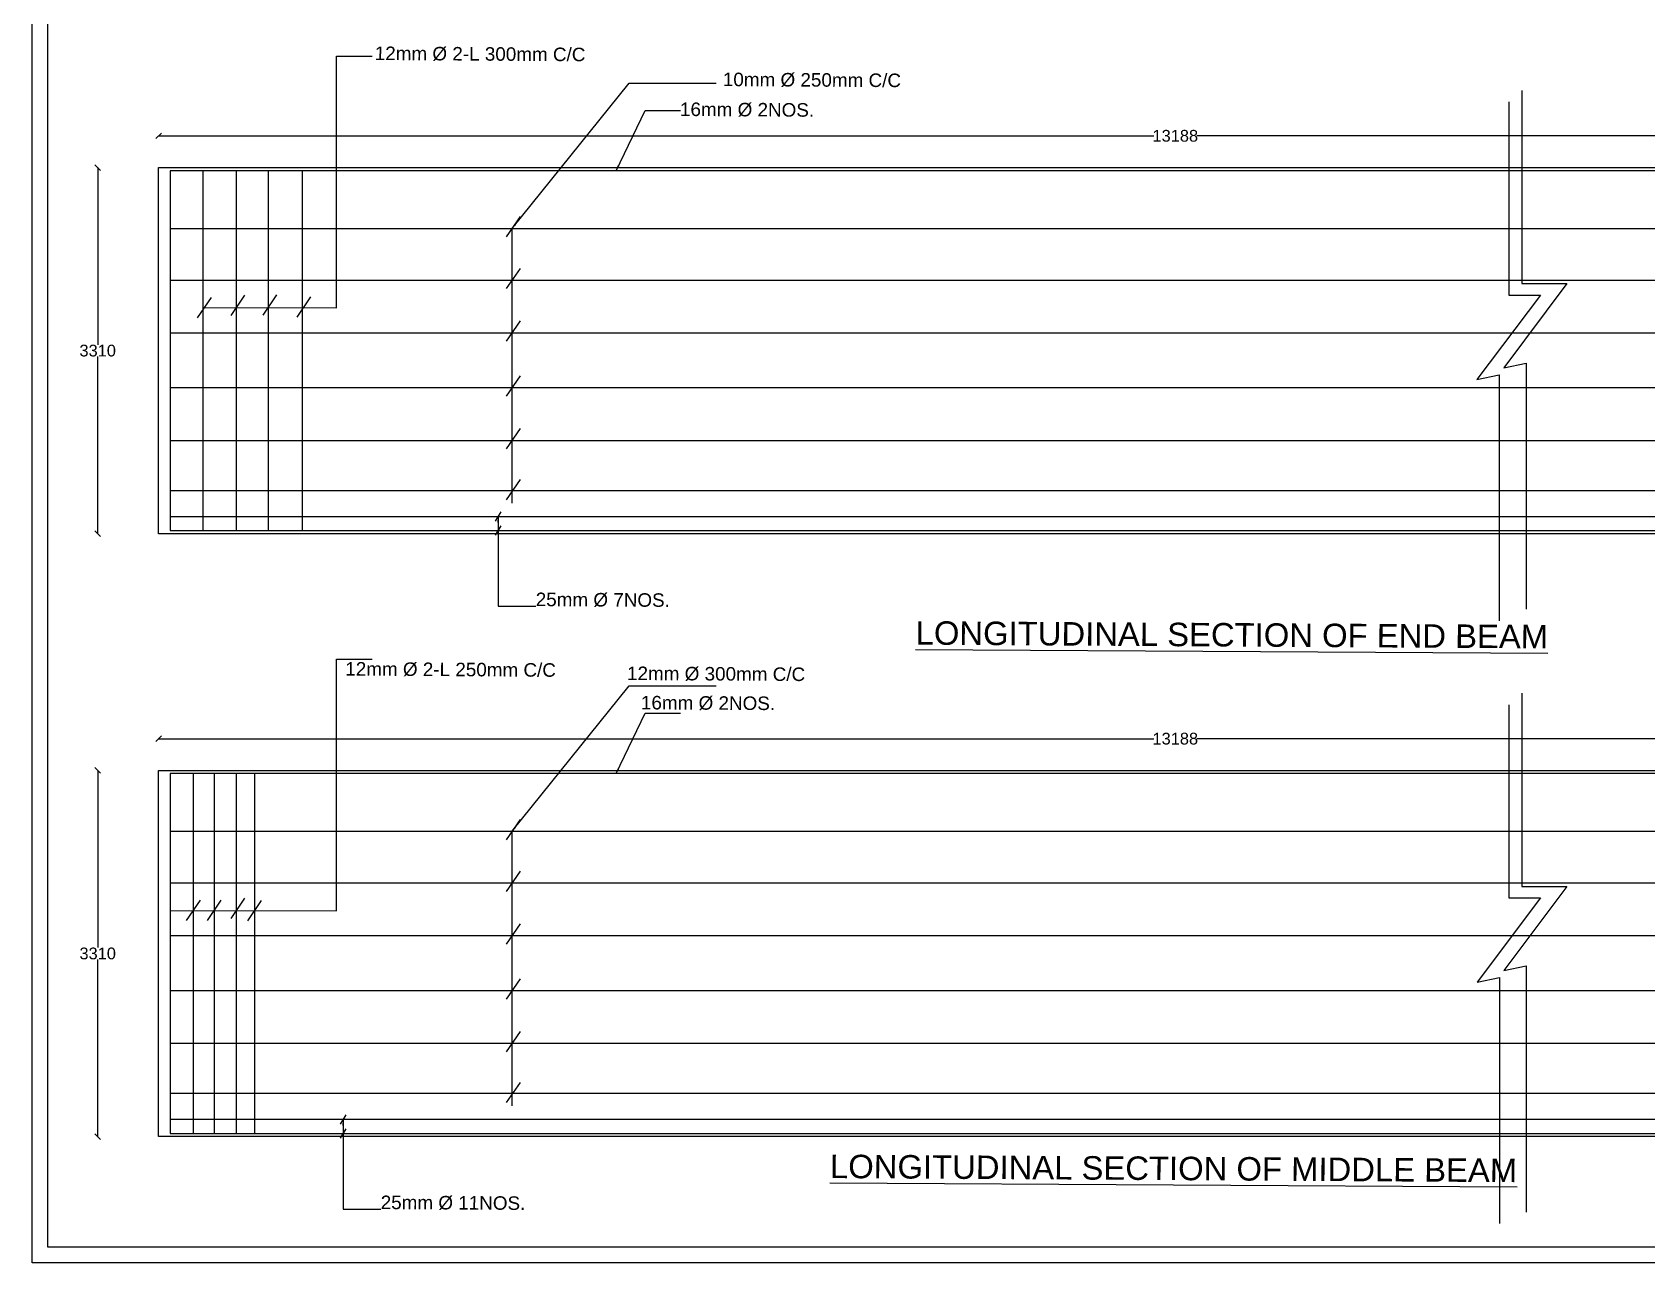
# Model space of a CAD drawing. Header units: millimetres. Extents: x 5124 to 6568637, y 2311 to 91879094.
# Drawn here: x 3476387 to 3503886, y 45931337 to 45952296 of the extents above; entities that cross this region are included whole.
import ezdxf

# ---------------------------------------------------------------- set-up
doc = ezdxf.new("R2010")
doc.units = ezdxf.units.MM
doc.header["$MEASUREMENT"] = 0
doc.layers.add('DIMENSION', color=7, linetype='Continuous')
doc.layers.add('DRAWING', color=7, linetype='Continuous')
doc.styles.get("Standard").update_dxf_attribs({"font": 'arial.ttf', "height": 200})
doc.dimstyles.get("Standard").update_dxf_attribs({"dimtxt": 200, "dimasz": 110, "dimexe": 0.18, "dimexo": 0.0625, "dimgap": 0.09, "dimtad": 0, "dimtih": 1, "dimtoh": 1, "dimdec": 0, "dimzin": 0, "dimdsep": 46, "dimtxsty": 'Standard', "dimblk": 'OBLIQUE', "dimcen": 0.09, "dimse1": 1, "dimse2": 1, "dimadec": 0, "dimazin": 0, "dimtfac": 1, "dimtdec": 0, "dimtofl": 0, "dimtmove": 0, "dimatfit": 3, "dimfxl": 1, "dimtolj": 1, "dimtzin": 0, "dimarcsym": 0})

# ---------------------------------------------------------------- blocks, each defined once
blk = doc.blocks.new('_Oblique')
at = {"color": 0, "linetype": 'ByBlock', "lineweight": -2}
blk.add_line((-0.5, -0.5), (0.5, 0.5), dxfattribs=at)
blk = doc.blocks.new('*D68')
at = {"layer": 'Defpoints', "color": 0}
for p in [(3513172, 45950532), (3478539, 45949992), (3513172, 45949992)]:
    blk.add_point(p, dxfattribs=at)
at = {"layer": 'DIMENSION', "color": 0, "lineweight": -2}
for p, q in [((3478539, 45950532), (3495489, 45950532)), ((3513172, 45950532), (3496223, 45950532))]:
    blk.add_line(p, q, dxfattribs=at)
at = {"layer": 'DIMENSION', "color": 0, "lineweight": -2, "xscale": 95, "yscale": 95, "zscale": 95, "rotation": 180}
blk.add_blockref('_Oblique', (3478539, 45950532), dxfattribs=at)
at = {"layer": 'DIMENSION', "color": 0, "lineweight": -2, "xscale": 95, "yscale": 95, "zscale": 95}
blk.add_blockref('_Oblique', (3513172, 45950532), dxfattribs=at)
at = {"layer": 'DIMENSION', "color": 0, "insert": (3495856, 45950532), "char_height": 200, "attachment_point": 5}
blk.add_mtext('\\A1;13188', dxfattribs=at)
blk = doc.blocks.new('*D70')
at = {"layer": 'Defpoints', "color": 0}
for p in [(3478539, 45949992), (3477501, 45943754), (3478539, 45943754)]:
    blk.add_point(p, dxfattribs=at)
at = {"layer": 'DIMENSION', "color": 0, "lineweight": -2}
for p, q in [((3477501, 45949992), (3477501, 45946975)), ((3477501, 45943754), (3477501, 45946771))]:
    blk.add_line(p, q, dxfattribs=at)
at = {"layer": 'DIMENSION', "color": 0, "lineweight": -2, "xscale": 95, "yscale": 95, "zscale": 95}
for p, rotation in [((3477501, 45949992), 90), ((3477501, 45943754), 270)]:
    blk.add_blockref('_Oblique', p, dxfattribs=dict(at, rotation=rotation))
at = {"layer": 'DIMENSION', "color": 0, "insert": (3477501, 45946873), "char_height": 200, "attachment_point": 5}
blk.add_mtext('\\A1;3310', dxfattribs=at)
blk = doc.blocks.new('*D72')
at = {"layer": 'Defpoints', "color": 0}
for p in [(3513172, 45940263), (3478539, 45939723), (3513172, 45939723)]:
    blk.add_point(p, dxfattribs=at)
at = {"layer": 'DIMENSION', "color": 0, "lineweight": -2}
for p, q in [((3478539, 45940263), (3495489, 45940263)), ((3513172, 45940263), (3496223, 45940263))]:
    blk.add_line(p, q, dxfattribs=at)
at = {"layer": 'DIMENSION', "color": 0, "lineweight": -2, "xscale": 95, "yscale": 95, "zscale": 95, "rotation": 180}
blk.add_blockref('_Oblique', (3478539, 45940263), dxfattribs=at)
at = {"layer": 'DIMENSION', "color": 0, "lineweight": -2, "xscale": 95, "yscale": 95, "zscale": 95}
blk.add_blockref('_Oblique', (3513172, 45940263), dxfattribs=at)
at = {"layer": 'DIMENSION', "color": 0, "insert": (3495856, 45940263), "char_height": 200, "attachment_point": 5}
blk.add_mtext('\\A1;13188', dxfattribs=at)
blk = doc.blocks.new('*D73')
at = {"layer": 'Defpoints', "color": 0}
for p in [(3478539, 45939723), (3477501, 45933485), (3478539, 45933485)]:
    blk.add_point(p, dxfattribs=at)
at = {"layer": 'DIMENSION', "color": 0, "lineweight": -2}
for p, q in [((3477501, 45939723), (3477501, 45936706)), ((3477501, 45933485), (3477501, 45936502))]:
    blk.add_line(p, q, dxfattribs=at)
at = {"layer": 'DIMENSION', "color": 0, "lineweight": -2, "xscale": 95, "yscale": 95, "zscale": 95}
for p, rotation in [((3477501, 45939723), 90), ((3477501, 45933485), 270)]:
    blk.add_blockref('_Oblique', p, dxfattribs=dict(at, rotation=rotation))
at = {"layer": 'DIMENSION', "color": 0, "insert": (3477501, 45936604), "char_height": 200, "attachment_point": 5}
blk.add_mtext('\\A1;3310', dxfattribs=at)

msp = doc.modelspace()

# ---------------------------------------------------------------- linework, layer by layer
at = {"layer": 'DRAWING'}
for points in [[(3476387, 45965303.3), (3527477.9, 45965303.3), (3527477.9, 45931337.3), (3476387, 45931337.3)], [(3476654.2, 45965036.2), (3527210.8, 45965036.2), (3527210.8, 45931604.5), (3476654.2, 45931604.5)], [(3478539.1, 45949991.7), (3513172.5, 45949991.7), (3513172.5, 45943753.9), (3478539.1, 45943753.9)], [(3478539.1, 45939723), (3513172.5, 45939723), (3513172.5, 45933485.1), (3478539.1, 45933485.1)]]:
    msp.add_lwpolyline(points, close=True, dxfattribs=at)
for points in [[(3479314.5, 45947606.8), (3481571.5, 45947600.5), (3481571.5, 45951887), (3482178.5, 45951887)], [(3501758, 45951305), (3501758, 45948016.5), (3502527.5, 45948016.5)], [(3501536, 45951109), (3501536, 45947820.5), (3502078, 45947820.5)], [(3478737.9, 45949881.7), (3478737.9, 45943834.5), (3478737.9, 45943808), (3513011, 45943808), (3513011, 45949937.5), (3478737.9, 45949937.5), (3478737.9, 45949881.7)], [(3479291.5, 45949937.5), (3479291.5, 45943808)], [(3479862.5, 45949937.5), (3479862.5, 45943808)], [(3480407, 45949937.5), (3480407, 45943808)], [(3480985, 45949937.5), (3480985, 45943808)], [(3484696, 45949155.6), (3484461, 45948810.1)], [(3513172.5, 45948949), (3478737.9, 45948949)], [(3484555.5, 45948949), (3484555.5, 45944276.5)], [(3484696, 45948275.1), (3484461, 45947929.6)], [(3513172.5, 45948068.5), (3478737.9, 45948068.5)], [(3502527.5, 45948016.5), (3501449.5, 45946583), (3501830.5, 45946661), (3501830.5, 45942468.5)], [(3479432, 45947779.6), (3479197, 45947434.1)], [(3480003, 45947816.1), (3479768, 45947470.6)], [(3480547.5, 45947825.1), (3480312.5, 45947479.6)], [(3481125.5, 45947788.6), (3480890.5, 45947443.1)], [(3502078, 45947820.5), (3500989.5, 45946383.5), (3501370.5, 45946461.5), (3501370.5, 45942269)], [(3513172.5, 45947172), (3478737.9, 45947172)], [(3484696, 45947378.6), (3484461, 45947033.1)], [(3484696, 45946443.6), (3484461, 45946098.1)], [(3513172.5, 45946237), (3478737.9, 45946237)], [(3484696, 45945546.1), (3484461, 45945200.6)], [(3513172.5, 45945339.5), (3478737.9, 45945339.5)], [(3484696, 45944678.5), (3484461, 45944333)], [(3513011, 45944486), (3478737.9, 45944486)], [(3513172.5, 45944044.5), (3478737.9, 45944044.5)], [(3484365.5, 45944125.5), (3484270, 45943967.5)], [(3484369.5, 45943889), (3484274, 45943731)], [(3478737.9, 45937338), (3481571.5, 45937331.7), (3481571.5, 45941618.2), (3482178.5, 45941618.2)], [(3501536, 45940840.2), (3501536, 45937551.7), (3502078, 45937551.7)], [(3501758, 45941036.2), (3501758, 45937747.7), (3502527.5, 45937747.7)], [(3478737.9, 45939612.9), (3478737.9, 45933565.7), (3478737.9, 45933539.2), (3513011, 45933539.2), (3513011, 45939668.7), (3478737.9, 45939668.7), (3478737.9, 45939612.9)], [(3479128, 45939668.7), (3479128, 45933539.2)], [(3479482.5, 45939668.7), (3479482.5, 45933539.2)], [(3479858.8, 45939668.7), (3479858.8, 45933539.2)], [(3480169.9, 45939668.7), (3480169.9, 45933539.2)], [(3513172.5, 45938680.2), (3478737.9, 45938680.2)], [(3484696, 45938886.8), (3484461, 45938541.3)], [(3484555.5, 45938680.2), (3484555.5, 45934007.7)], [(3484696, 45938006.3), (3484461, 45937660.8)], [(3513172.5, 45937799.7), (3478737.9, 45937799.7)], [(3480003, 45937547.3), (3479768, 45937201.8)], [(3502078, 45937551.7), (3501000, 45936118.2), (3501381, 45936196.2), (3501381, 45932003.7)], [(3502527.5, 45937747.7), (3501449.5, 45936314.2), (3501830.5, 45936392.2), (3501830.5, 45932199.7)], [(3479245.5, 45937511.2), (3479010.5, 45937165.7)], [(3479600, 45937510.8), (3479365, 45937165.3)], [(3480287.4, 45937508.9), (3480052.4, 45937163.4)], [(3484696, 45937109.8), (3484461, 45936764.3)], [(3513172.5, 45936903.2), (3478737.9, 45936903.2)], [(3484696, 45936174.8), (3484461, 45935829.3)], [(3513172.5, 45935968.2), (3478737.9, 45935968.2)], [(3513172.5, 45935070.7), (3478737.9, 45935070.7)], [(3484696, 45935277.3), (3484461, 45934931.8)], [(3484696, 45934409.7), (3484461, 45934064.2)], [(3513011, 45934217.2), (3478737.9, 45934217.2)], [(3513172.5, 45933775.7), (3478737.9, 45933775.7)], [(3481725.1, 45933854.7), (3481629.6, 45933696.7)], [(3481729, 45933618.2), (3481633.5, 45933460.2)]]:
    msp.add_lwpolyline(points, dxfattribs=at)

# ---------------------------------------------------------------- texts
for s, height, p in [('12mm Ø 2-L 300mm C/C', 230, (3482219.7, 45951824)), ('10mm Ø 250mm C/C', 230, (3488149.2, 45951379.7)), ('16mm Ø 2NOS.', 230, (3487418.6, 45950870.9)), ('25mm Ø 7NOS.', 230, (3484961.5, 45942522)), ('%%ULONGITUDINAL SECTION OF END BEAM', 400, (3491432.6, 45941865.3)), ('12mm Ø 2-L 250mm C/C', 230, (3481717.4, 45941339)), ('12mm Ø 300mm C/C', 230, (3486516.8, 45941263.2)), ('16mm Ø 2NOS.', 230, (3486753.7, 45940763.9)), ('%%ULONGITUDINAL SECTION OF MIDDLE BEAM', 400, (3489973.8, 45932779)), ('25mm Ø 11NOS.', 230, (3482321.1, 45932251.2))]:
    msp.add_text(s, height=height, rotation=359.65712, dxfattribs=at).set_placement(p)

# ---------------------------------------------------------------- dimensions: what is measured, and where the dimension line sits
at = {"layer": 'DIMENSION'}
for base, p1, p2, picture, middle in [((3513172.5, 45950532.3), (3478539.1, 45949991.7), (3513172.5, 45949991.7), '*D68', (3495855.8, 45950532.3)), ((3513172.5, 45940263.5), (3478539.1, 45939723), (3513172.5, 45939723), '*D72', (3495855.8, 45940263.5))]:
    dim = msp.add_linear_dim(base=base, p1=p1, p2=p2, text='13188', dimstyle='Standard', override={"dimasz": 95, "dimfxl": 2000, "dimarcsym": 1}, dxfattribs=at)
    dim.commit()
    dim.dimension.update_dxf_attribs({"geometry": picture, "text_midpoint": middle})
for base, p1, p2, picture, middle in [((3477500.9, 45943753.9), (3478539.1, 45949991.7), (3478539.1, 45943753.9), '*D70', (3477500.9, 45946872.8)), ((3477500.9, 45933485.1), (3478539.1, 45939723), (3478539.1, 45933485.1), '*D73', (3477500.9, 45936604))]:
    dim = msp.add_linear_dim(base=base, p1=p1, p2=p2, angle=90, text='3310', dimstyle='Standard', override={"dimasz": 95, "dimfxl": 2000, "dimarcsym": 1}, dxfattribs=at)
    dim.commit()
    dim.dimension.update_dxf_attribs({"geometry": picture, "text_midpoint": middle})

# ---------------------------------------------------------------- leaders
at = {"layer": 'DRAWING'}
for points in [[(3484555.5, 45948949), (3486553, 45951430.5), (3488037.5, 45951430.5)], [(3486329.5, 45949937.5), (3486826.5, 45950965.5), (3487428.5, 45950965.5)], [(3484320.5, 45944044.5), (3484320.5, 45942522), (3484961.5, 45942522)], [(3484555.5, 45938680.2), (3486553, 45941161.7), (3488037.5, 45941161.7)], [(3486329.5, 45939668.7), (3486826.5, 45940696.7), (3487428.5, 45940696.7)], [(3481680.1, 45933773.7), (3481680.1, 45932251.2), (3482321.1, 45932251.2)]]:
    msp.add_leader(points, dimstyle='Standard', override={"dimasz": 95, "dimgap": 0.09, "dimtad": 0, "dimfxl": 2000, "dimarcsym": 1}, dxfattribs=at)

doc.saveas('drawing.dxf')
